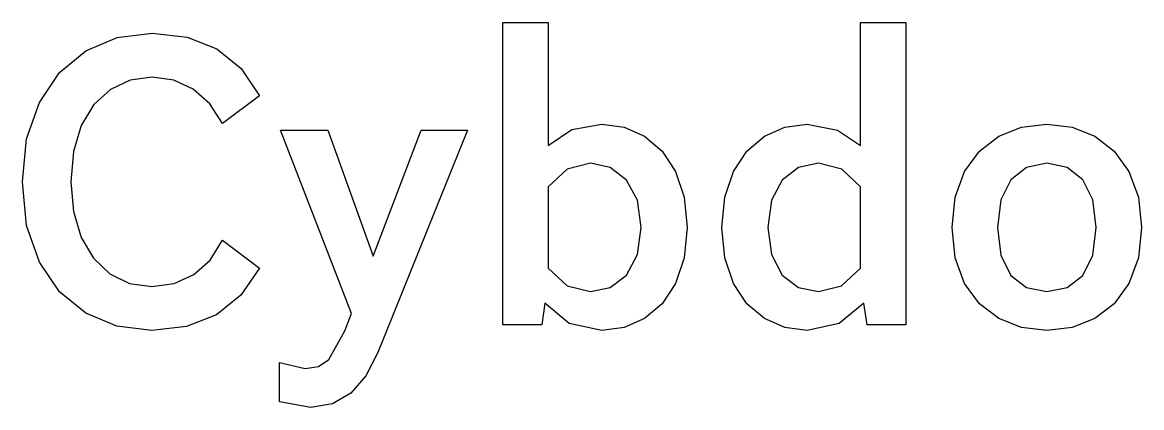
# Model space of a CAD drawing. Extents: x 0 to 34.4, y 0.1 to 11.9.
import ezdxf

# ---------------------------------------------------------------- set-up
doc = ezdxf.new("R2010")
doc.units = 0

msp = doc.modelspace()

# ---------------------------------------------------------------- linework, layer by layer
at = {"layer": 'Layer 1', "color": 7}
for points in [[(17.790296, 2.457412), (16.786998, 2.673312), (16.037699, 3.295611), (15.948799, 2.635212), (14.7423, 2.635212), (14.7423, 11.9062), (16.139298, 11.9062), (16.139298, 8.134305), (16.863198, 8.620079), (17.790296, 8.782004), (18.47292, 8.689929), (19.098395, 8.413704), (19.634969, 7.95968), (20.050893, 7.334206), (20.317593, 6.549982), (20.406493, 5.619708), (20.317593, 4.689434), (20.050893, 3.90521), (19.634969, 3.279736), (19.098395, 2.825711), (18.47292, 2.549487), (17.790296, 2.457412), (17.790296, 2.457412)], [(24.084911, 2.457412), (23.402287, 2.549487), (22.776813, 2.825711), (22.240238, 3.279736), (21.824314, 3.90521), (21.557614, 4.689434), (21.468714, 5.619708), (21.557614, 6.549982), (21.824314, 7.334206), (22.240238, 7.95968), (22.776813, 8.413704), (23.402287, 8.689929), (24.084911, 8.782004), (25.02471, 8.604204), (25.723209, 8.134305), (25.723209, 11.9062), (27.120287, 11.9062), (27.120287, 2.635212), (25.926409, 2.635212), (25.824809, 3.295611), (25.07551, 2.673312), (24.084911, 2.457412), (24.084911, 2.457412)], [(3.975095, 2.457412), (2.901946, 2.590762), (1.943098, 2.990811), (1.136649, 3.648035), (0.520699, 4.552909), (0.130175, 5.683208), (0, 7.016706), (0.130175, 8.331154), (0.520699, 9.4551), (1.136649, 10.369499), (1.943098, 11.029898), (2.905121, 11.439473), (3.987795, 11.575998), (5.060944, 11.455348), (5.968992, 11.093398), (6.715117, 10.493324), (7.277091, 9.6583), (6.146792, 8.807404), (5.756268, 9.413826), (5.245093, 9.8615), (4.645019, 10.137725), (3.987795, 10.229799), (3.311521, 10.13455), (2.705097, 9.8488), (2.193922, 9.388427), (1.803398, 8.743904), (1.565273, 7.950155), (1.485898, 7.016706), (1.565273, 6.108657), (1.803398, 5.314908), (2.181222, 4.673559), (2.679697, 4.19731), (3.289296, 3.902035), (3.975095, 3.80361), (4.657719, 3.895685), (5.257793, 4.17191), (5.759443, 4.619584), (6.146792, 5.226008), (7.277091, 4.375109), (6.705592, 3.546436), (5.956292, 2.940011), (5.041894, 2.578062), (3.975095, 2.457412), (3.975095, 2.457412)], [(8.858054, 0.095215), (7.892855, 0.273015), (7.892855, 1.479513), (8.680254, 1.289013), (9.089828, 1.358863), (9.404153, 1.568413), (9.899452, 2.444712), (10.102652, 2.978111), (7.918255, 8.604204), (9.378753, 8.604204), (10.763051, 4.743409), (12.236249, 8.604204), (13.658648, 8.604204), (10.915451, 1.784313), (10.547152, 1.073114), (10.077252, 0.539714), (9.518453, 0.20634), (8.858054, 0.095215), (8.858054, 0.095215)], [(31.446219, 2.457412), (30.67152, 2.549487), (29.973021, 2.825711), (29.379296, 3.279736), (28.918922, 3.90521), (28.633172, 4.689434), (28.537922, 5.619708), (28.633172, 6.549982), (28.918922, 7.334206), (29.379296, 7.95968), (29.973021, 8.413704), (30.67152, 8.689929), (31.446219, 8.782004), (32.220918, 8.689929), (32.919417, 8.413704), (33.509966, 7.95968), (33.960816, 7.334206), (34.25609, 6.549982), (34.354515, 5.619708), (34.25609, 4.689434), (33.960816, 3.90521), (33.509966, 3.279736), (32.919417, 2.825711), (32.220918, 2.549487), (31.446219, 2.457412), (31.446219, 2.457412)], [(17.434697, 3.65121), (18.041121, 3.77821), (18.539595, 4.15921), (18.882495, 4.784684), (18.996795, 5.619708), (18.882495, 6.451557), (18.539595, 7.067506), (18.041121, 7.458031), (17.434697, 7.588205), (16.717148, 7.407231), (16.139298, 6.864306), (16.139298, 4.375109), (16.723498, 3.832185), (17.434697, 3.65121), (17.434697, 3.65121)], [(24.440511, 3.65121), (25.142185, 3.832185), (25.723209, 4.375109), (25.723209, 6.864306), (25.148535, 7.407231), (24.440511, 7.588205), (23.824561, 7.458031), (23.322912, 7.067506), (22.989537, 6.451557), (22.878413, 5.619708), (22.989537, 4.784684), (23.322912, 4.15921), (23.824561, 3.77821), (24.440511, 3.65121), (24.440511, 3.65121)], [(31.446219, 3.65121), (32.071693, 3.775035), (32.551117, 4.14651), (32.855917, 4.768809), (32.957517, 5.619708), (32.855917, 6.467432), (32.551117, 7.080206), (32.071693, 7.461206), (31.446219, 7.588205), (30.820745, 7.461206), (30.34132, 7.080206), (30.03652, 6.467432), (29.934921, 5.619708), (30.03652, 4.768809), (30.34132, 4.14651), (30.820745, 3.775035), (31.446219, 3.65121), (31.446219, 3.65121)]]:
    msp.add_lwpolyline(points, close=True, dxfattribs=at)

doc.saveas('drawing.dxf')
